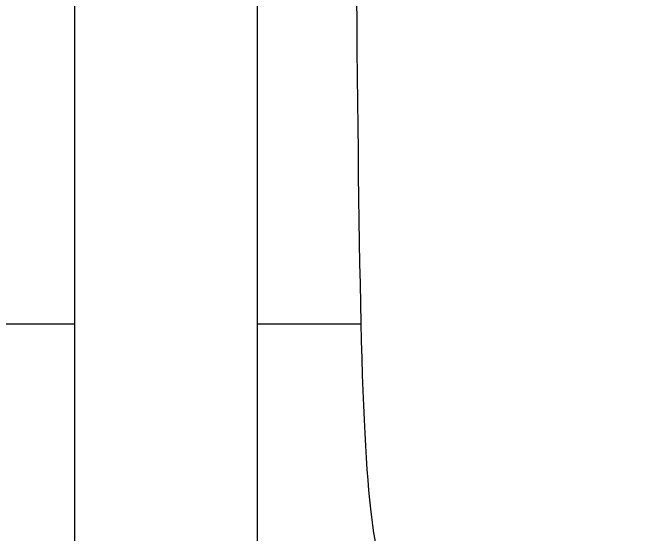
# Model space of a CAD drawing. Header units: millimetres. Extents: x 2213 to 82676, y 1050 to 28650.
# Drawn here: x 22531.4 to 22647.2, y 17049.6 to 17143.2 of the extents above; entities that cross this region are included whole.
import ezdxf

# ---------------------------------------------------------------- set-up
doc = ezdxf.new("R2010")
doc.units = ezdxf.units.MM
doc.header["$LTSCALE"] = 200
doc.layers.add('01HAT', color=8, linetype='Continuous')
doc.layers.add('A-FIX', color=5, linetype='Continuous')

# ---------------------------------------------------------------- blocks, each defined once
blk = doc.blocks.new('대변기 정면도')
at = {"linetype": 'Continuous'}
for p, q in [((14967.54, 31238.43), (14967.54, 30958.44)), ((15000.39, 31238.43), (15000.39, 30961.3))]:
    blk.add_line(p, q, dxfattribs=at)
blk.add_open_spline([(14952.18, 31384.13), (14950.71, 31415.55), (14940.87, 31432.05), (14923.14, 31446.66), (14901.79, 31451.14), (14860.93, 31451.94), (14828.2, 31437.3), (14792.66, 31387.49), (14752.16, 31289.08), (14728.68, 31212.88), (14720.08, 31177.64), (14736.61, 31134.76), (14736.61, 31117.39), (14818.23, 31027.1), (14900.76, 31025.9), (14924.53, 31026.79), (14943.89, 31048.39), (14949.7, 31067.94), (14949.64, 31243.54), (14953.64, 31352.71), (14952.18, 31384.13)], degree=3)

msp = doc.modelspace()

# ---------------------------------------------------------------- linework, layer by layer
at = {"layer": '01HAT'}
for p, q in [((22523.76, 17087.36), (22542.41, 17087.36)), ((22575.26, 17087.36), (22593.91, 17087.36))]:
    msp.add_line(p, q, dxfattribs=at)

# ---------------------------------------------------------------- block references
at = {"layer": 'A-FIX', "xscale": -1}
msp.add_blockref('대변기 정면도', (37542.8, -14012.8), dxfattribs=at)

doc.saveas('drawing.dxf')
